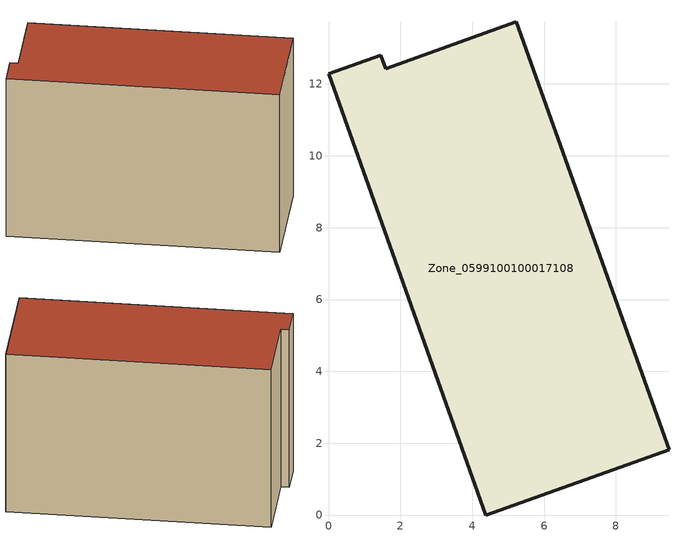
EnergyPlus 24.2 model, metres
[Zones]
Zone_0599100100017108
 floor ground (C_G): 4.38,0 0,12.28 1.46,12.8 1.59,12.43 5.23,13.73 9.48,1.82 z0
 wall outside (C_F): 1.59,12.43 1.46,12.8 0,12.28 4.38,0 9.48,1.82 5.23,13.73 1.59,12.43 z0:8.58
 roof outside (C_R): 9.48,1.82 5.23,13.73 1.59,12.43 1.46,12.8 0,12.28 4.38,0 z8.58
[BUILDING]
Pand.0599100100017108: North Axis=0; Terrain=City; Loads Convergence Tolerance Value=0.04; Temperature Convergence Tolerance Value=0.4; Solar Distribution=FullExterior; Maximum Number of Warmup Days=25; Minimum Number of Warmup Days=1
[Site:Location]
Rotterdam.The.Hague.AP_ZH_NLD Design_Conditions: Latitude=51.96; Longitude=4.45; Time Zone=1; Elevation=-4.5
[SITE:GROUNDTEMPERATURE:BUILDINGSURFACE]
18, 18, 18, 18, 18, 18, 18, 18, 18, 18, 18, 18
[MATERIAL] Thermal Absorptance=0.9; Solar Absorptance=0.7; Visible Absorptance=0.7
Name | Roughness | Thickness | Conductivity | Density | Specific Heat
G.TI.2015-2018 | MediumSmooth | 0.15 | 0.0428571 | 540 | 1210
F.TI.2015-2018 | Rough | 0.3 | 0.0666667 | 1920 | 840
R.TI.2015-2018 | MediumRough | 0.2 | 0.0333333 | 1500 | 1000
[CONSTRUCTION]
C_G: G.TI.2015-2018
C_F: F.TI.2015-2018
C_R: R.TI.2015-2018
[ZONE]
Zone_0599100100017108: Type=1; Multiplier=1; Ceiling Height=Autocalculate; Volume=Autocalculate; Floor Area=autocalculate; Part of Total Floor Area=Yes
[ZONEINFILTRATION:DESIGNFLOWRATE]
Infil_Zone_0599100100017108: Zone or ZoneList or Space or SpaceList=Zone_0599100100017108; Schedule=AlwaysOn; Design Flow Rate Calculation Method=Flow/Area; Flow Rate per Floor Area=0.0015; Constant Term Coefficient=1; Temperature Term Coefficient=0; Velocity Term Coefficient=0; Velocity Squared Term Coefficient=0
[HVACTEMPLATE:ZONE:IDEALLOADSAIRSYSTEM]
Zone_0599100100017108: Maximum Heating Supply Air Temperature=50; Minimum Cooling Supply Air Temperature=13; Maximum Heating Supply Air Humidity Ratio=0.0156; Minimum Cooling Supply Air Humidity Ratio=0.0077; Heating Limit=NoLimit; Cooling Limit=NoLimit; Dehumidification Control Type=ConstantSensibleHeatRatio; Cooling Sensible Heat Ratio=0.7; Dehumidification Setpoint=60; Humidification Control Type=None; Humidification Setpoint=30; Outdoor Air Method=None; Outdoor Air Flow Rate per Person=0.00944; Outdoor Air Flow Rate per Zone Floor Area=0; Outdoor Air Flow Rate per Zone=0; Demand Controlled Ventilation Type=None; Outdoor Air Economizer Type=NoEconomizer; Heat Recovery Type=None; Sensible Heat Recovery Effectiveness=0.7; Latent Heat Recovery Effectiveness=0.65
[ZONECONTROL:THERMOSTAT]
ThermostatControl_Zone_0599100100017108: Zone or ZoneList=Zone_0599100100017108; Control Type Schedule=DualSetpointControlType; Control 1=Thermostat_Zone_0599100100017108; Temperature Difference Between Cutout And Setpoint=0
[THERMOSTATSETPOINT:DUALSETPOINT]
Thermostat_Zone_0599100100017108: Heating Setpoint Temperature Schedule=HeatingSetpoint_Zone_0599100100017108; Cooling Setpoint Temperature Schedule=CoolingSetpoint_Zone_0599100100017108
[SCHEDULE:COMPACT]
HeatingSetpoint_Zone_0599100100017108: Through: 12/31, For: AllDays, Until: 24:00, 21
CoolingSetpoint_Zone_0599100100017108: Through: 12/31, For: AllDays, Until: 24:00, 24
DualSetpointControlType: Through: 12/31, For: AllDays, Until: 24:00, 4
AlwaysOn: Through: 12/31, For: AllDays, Until: 24:00, 1
